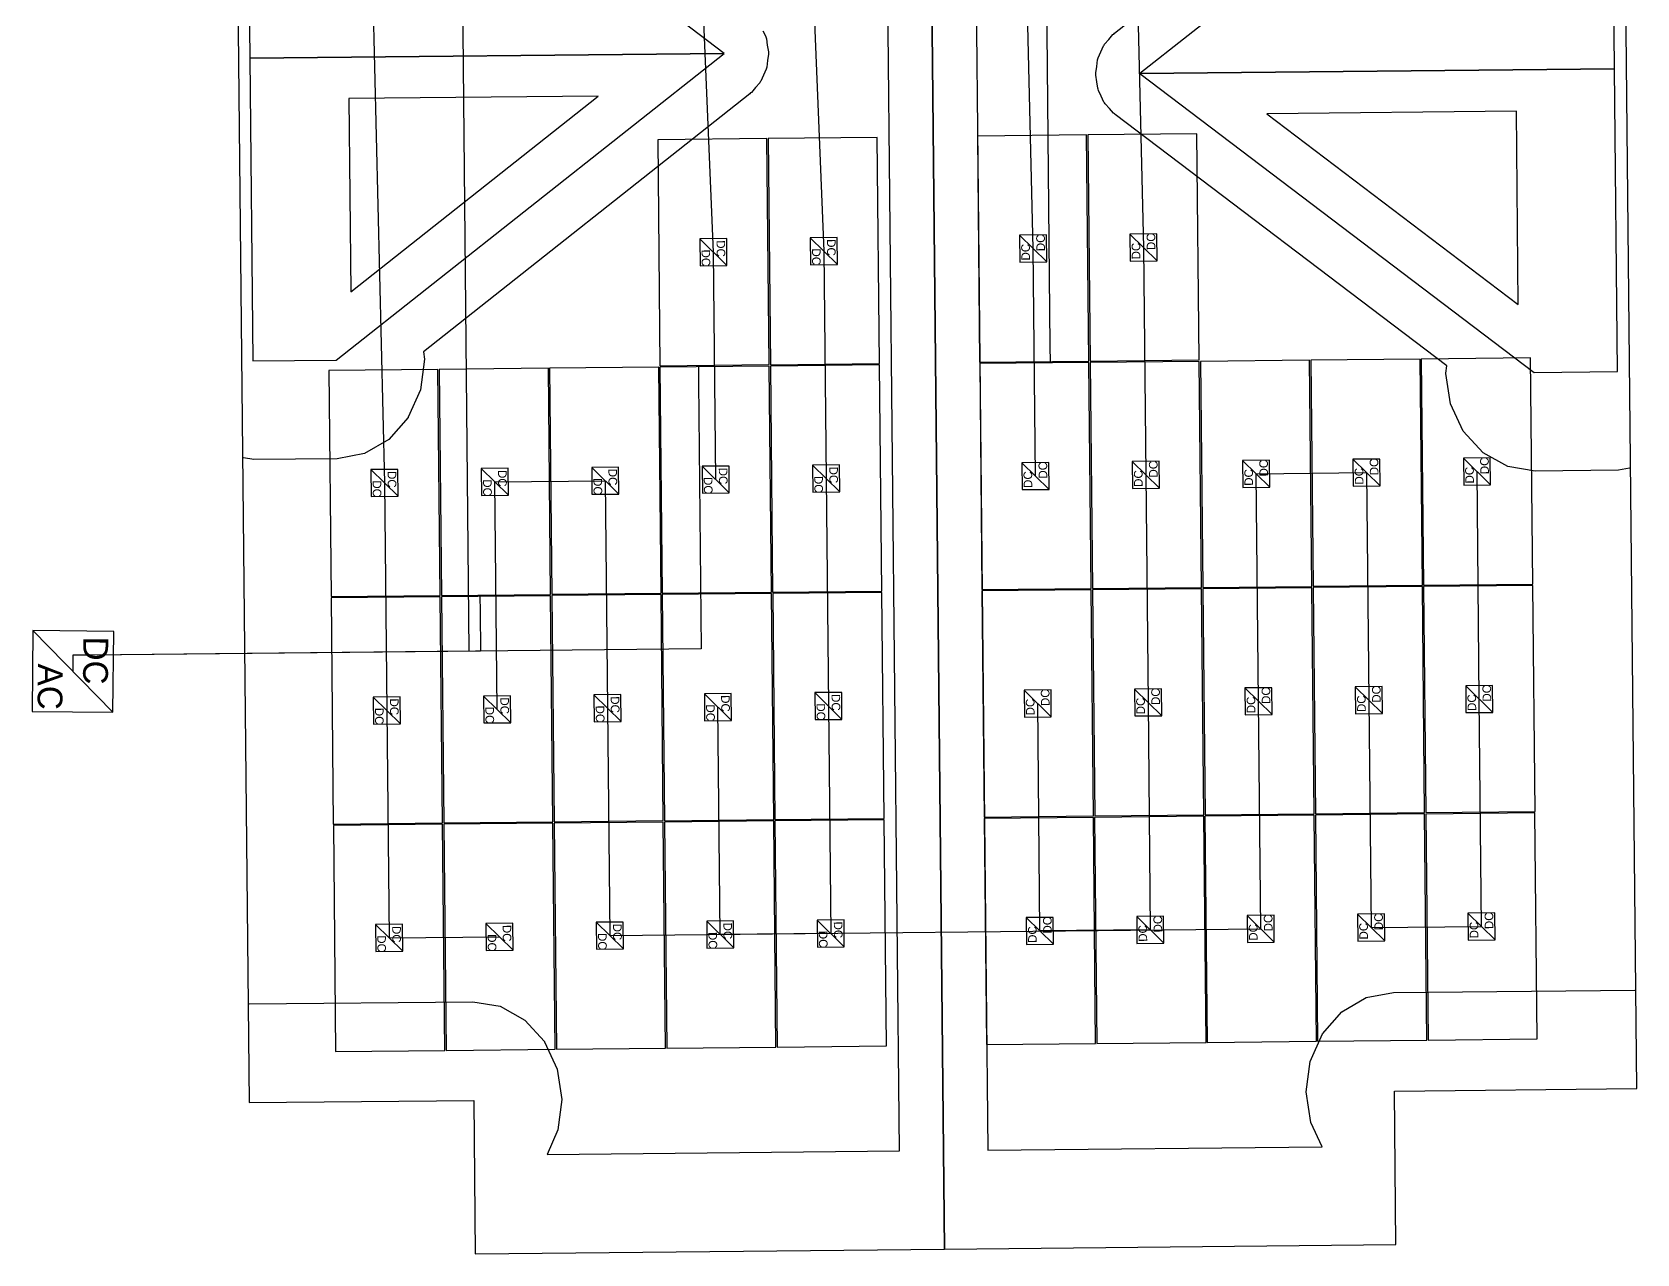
# Model space of a CAD drawing. Header units: feet. Extents: x -20.1 to 34.7, y -46.3 to 37.6.
# Drawn here: x -20.1 to 28.76, y -46.3 to -9.1 of the extents above; entities that cross this region are included whole.
import ezdxf

# ---------------------------------------------------------------- set-up
doc = ezdxf.new("R2010")
doc.units = ezdxf.units.FT
for name, color, linetype in [('Buildings', 7, 'CONTINUOUS'), ('Connections', 7, 'CONTINUOUS'), ('Inverters', 7, 'CONTINUOUS'), ('Modules', 7, 'CONTINUOUS'), ('Setbacks', 7, 'CONTINUOUS'), ('Strings', 7, 'CONTINUOUS')]:
    doc.layers.add(name, color=color, linetype=linetype)

msp = doc.modelspace()

# ---------------------------------------------------------------- linework, layer by layer
at = {"layer": 'Buildings', "color": 252}
for p, q in [((-14.286, 37.189), (-13.493, -41.69)), ((28.758, -41.265), (27.965, 37.613)), ((7.679, -46.153), (7.026, 18.836)), ((7.026, 18.836), (7.679, -46.153)), ((-13.564, -0.677), (-13.472, -9.894)), ((0.977, -9.749), (-11.021, -0.652)), ((25.442, -1.029), (13.63, -10.365)), ((28.078, -10.22), (27.986, -1.003)), ((-13.472, -9.894), (0.977, -9.749)), ((0.977, -9.749), (-13.472, -9.894)), ((-10.836, -19.085), (0.977, -9.749)), ((-13.472, -9.894), (-13.379, -19.111)), ((28.078, -10.22), (13.63, -10.365)), ((13.63, -10.365), (28.078, -10.22)), ((28.171, -19.436), (28.078, -10.22)), ((13.63, -10.365), (25.628, -19.462)), ((-13.379, -19.111), (-10.836, -19.085)), ((25.628, -19.462), (28.171, -19.436)), ((21.376, -41.339), (28.758, -41.265)), ((21.423, -46.014), (21.376, -41.339)), ((-13.493, -41.69), (-6.652, -41.621)), ((-6.652, -41.621), (-6.605, -46.296)), ((-6.605, -46.296), (7.679, -46.153)), ((7.679, -46.153), (21.423, -46.014))]:
    msp.add_line(p, q, dxfattribs=at)
at = {"layer": 'Connections', "color": 91}
for p, q in [((10.899, -18.655), (10.414, 29.648)), ((-7.13, 5.233), (-6.797, -27.951)), ((10.904, -19.147), (10.899, -18.655)), ((0.679, -19.262), (0.187, -19.267)), ((0.187, -19.267), (0.192, -19.759)), ((10.412, -19.152), (10.904, -19.147)), ((0.192, -19.759), (0.274, -27.88)), ((-5.973, -26.256), (-6.465, -26.261)), ((-6.465, -26.261), (-6.46, -26.753)), ((-6.46, -26.753), (-6.448, -27.947)), ((-18.366, -28.067), (-18.859, -28.072)), ((-18.366, -28.067), (-18.859, -28.072)), ((-18.366, -28.067), (-18.859, -28.072)), ((-18.859, -28.072), (-18.854, -28.564)), ((-18.859, -28.072), (-18.854, -28.564)), ((-18.859, -28.072), (-18.854, -28.564)), ((0.274, -27.88), (-18.366, -28.067)), ((-6.448, -27.947), (-18.366, -28.067)), ((-6.797, -27.951), (-18.366, -28.067))]:
    msp.add_line(p, q, dxfattribs=at)
at = {"layer": 'Inverters'}
for p, q in [((-20.071, -27.321), (-20.096, -29.782)), ((-17.611, -27.346), (-20.071, -27.321)), ((-20.071, -27.321), (-17.636, -29.807)), ((-17.636, -29.807), (-17.611, -27.346)), ((-20.096, -29.782), (-17.636, -29.807))]:
    msp.add_line(p, q, dxfattribs=at)
at = {"layer": 'Modules', "color": 254}
for p, q in [((15.365, -12.199), (12.042, -12.232)), ((15.434, -19.082), (15.365, -12.199)), ((2.271, -12.341), (-1.052, -12.375)), ((-1.052, -12.375), (-0.983, -19.258)), ((2.341, -19.224), (2.271, -12.341)), ((5.632, -12.308), (2.309, -12.342)), ((2.309, -12.342), (2.378, -19.225)), ((5.701, -19.191), (5.632, -12.308)), ((12.004, -12.232), (8.681, -12.265)), ((8.681, -12.265), (8.75, -19.148)), ((12.073, -19.115), (12.004, -12.232)), ((12.042, -12.232), (12.111, -19.115)), ((1.05, -15.385), (0.23, -15.394)), ((0.23, -15.394), (0.238, -16.214)), ((0.23, -15.394), (1.058, -16.205)), ((1.058, -16.205), (1.05, -15.385)), ((4.411, -15.352), (3.591, -15.361)), ((3.591, -15.361), (3.599, -16.181)), ((3.591, -15.361), (4.419, -16.173)), ((4.419, -16.173), (4.411, -15.352)), ((10.783, -15.276), (9.963, -15.284)), ((9.963, -15.284), (9.971, -16.104)), ((10.791, -16.096), (9.963, -15.284)), ((10.791, -16.096), (10.783, -15.276)), ((14.144, -15.243), (13.324, -15.251)), ((13.324, -15.251), (13.332, -16.071)), ((14.152, -16.063), (13.324, -15.251)), ((14.152, -16.063), (14.144, -15.243)), ((9.971, -16.104), (10.791, -16.096)), ((13.332, -16.071), (14.152, -16.063)), ((0.238, -16.214), (1.058, -16.205)), ((3.599, -16.181), (4.419, -16.173)), ((25.518, -19.021), (22.194, -19.055)), ((25.587, -25.904), (25.518, -19.021)), ((-7.741, -19.368), (-11.065, -19.402)), ((-11.065, -19.402), (-10.996, -26.284)), ((-7.672, -26.251), (-7.741, -19.368)), ((-4.38, -19.335), (-7.704, -19.369)), ((-7.704, -19.369), (-7.635, -26.252)), ((-4.311, -26.218), (-4.38, -19.335)), ((-1.02, -19.299), (-4.343, -19.332)), ((-4.343, -19.332), (-4.274, -26.215)), ((-0.95, -26.182), (-1.02, -19.299)), ((-0.983, -19.258), (2.341, -19.224)), ((2.341, -19.266), (-0.982, -19.299)), ((-0.982, -19.299), (-0.913, -26.182)), ((2.411, -26.149), (2.341, -19.266)), ((2.378, -19.225), (5.701, -19.191)), ((5.702, -19.233), (2.379, -19.266)), ((2.379, -19.266), (2.448, -26.149)), ((5.771, -26.116), (5.702, -19.233)), ((8.75, -19.148), (12.073, -19.115)), ((12.074, -19.156), (8.751, -19.19)), ((8.751, -19.19), (8.82, -26.073)), ((12.143, -26.039), (12.074, -19.156)), ((12.111, -19.115), (15.434, -19.082)), ((15.435, -19.124), (12.112, -19.157)), ((12.112, -19.157), (12.181, -26.04)), ((15.504, -26.006), (15.435, -19.124)), ((18.796, -19.091), (15.472, -19.124)), ((15.472, -19.124), (15.542, -26.007)), ((18.865, -25.973), (18.796, -19.091)), ((22.157, -19.054), (18.833, -19.088)), ((18.833, -19.088), (18.902, -25.97)), ((22.226, -25.937), (22.157, -19.054)), ((22.194, -19.055), (22.263, -25.938)), ((-8.963, -22.412), (-9.783, -22.42)), ((-9.783, -22.42), (-9.774, -23.241)), ((-9.783, -22.42), (-8.954, -23.232)), ((-8.954, -23.232), (-8.963, -22.412)), ((-5.602, -22.379), (-6.422, -22.388)), ((-6.422, -22.388), (-6.414, -23.208)), ((-6.422, -22.388), (-5.593, -23.199)), ((-5.593, -23.199), (-5.602, -22.379)), ((-2.241, -22.343), (-3.061, -22.351)), ((-3.061, -22.351), (-3.053, -23.171)), ((-3.061, -22.351), (-2.233, -23.163)), ((-2.233, -23.163), (-2.241, -22.343)), ((1.12, -22.31), (0.3, -22.318)), ((0.3, -22.318), (0.308, -23.138)), ((0.3, -22.318), (1.128, -23.13)), ((1.128, -23.13), (1.12, -22.31)), ((4.481, -22.277), (3.661, -22.285)), ((3.661, -22.285), (3.669, -23.105)), ((3.661, -22.285), (4.489, -23.097)), ((4.489, -23.097), (4.481, -22.277)), ((10.853, -22.2), (10.033, -22.209)), ((10.033, -22.209), (10.041, -23.029)), ((10.861, -23.02), (10.033, -22.209)), ((10.861, -23.02), (10.853, -22.2)), ((14.214, -22.167), (13.394, -22.176)), ((13.394, -22.176), (13.402, -22.996)), ((14.222, -22.988), (13.394, -22.176)), ((14.222, -22.988), (14.214, -22.167)), ((17.575, -22.135), (16.755, -22.143)), ((16.755, -22.143), (16.763, -22.963)), ((17.583, -22.955), (16.755, -22.143)), ((17.583, -22.955), (17.575, -22.135)), ((20.936, -22.098), (20.115, -22.106)), ((20.115, -22.106), (20.124, -22.926)), ((20.944, -22.918), (20.115, -22.106)), ((20.944, -22.918), (20.936, -22.098)), ((24.296, -22.065), (23.476, -22.073)), ((23.476, -22.073), (23.485, -22.894)), ((24.305, -22.885), (23.476, -22.073)), ((24.305, -22.885), (24.296, -22.065)), ((16.763, -22.963), (17.583, -22.955)), ((20.124, -22.926), (20.944, -22.918)), ((23.485, -22.894), (24.305, -22.885)), ((-9.774, -23.241), (-8.954, -23.232)), ((-6.414, -23.208), (-5.593, -23.199)), ((-3.053, -23.171), (-2.233, -23.163)), ((0.308, -23.138), (1.128, -23.13)), ((3.669, -23.105), (4.489, -23.097)), ((10.041, -23.029), (10.861, -23.02)), ((13.402, -22.996), (14.222, -22.988)), ((-10.996, -26.284), (-7.672, -26.251)), ((-7.671, -26.293), (-10.995, -26.326)), ((-10.995, -26.326), (-10.926, -33.209)), ((-7.602, -33.176), (-7.671, -26.293)), ((-7.635, -26.252), (-4.311, -26.218)), ((-4.31, -26.26), (-7.634, -26.293)), ((-7.634, -26.293), (-7.565, -33.176)), ((-4.241, -33.143), (-4.31, -26.26)), ((-4.274, -26.215), (-0.95, -26.182)), ((-0.95, -26.223), (-4.273, -26.257)), ((-4.273, -26.257), (-4.204, -33.14)), ((-0.88, -33.106), (-0.95, -26.223)), ((-0.913, -26.182), (2.411, -26.149)), ((2.411, -26.191), (-0.912, -26.224)), ((-0.912, -26.224), (-0.843, -33.107)), ((2.48, -33.073), (2.411, -26.191)), ((2.448, -26.149), (5.771, -26.116)), ((5.772, -26.158), (2.449, -26.191)), ((2.449, -26.191), (2.518, -33.074)), ((5.841, -33.041), (5.772, -26.158)), ((8.82, -26.073), (12.143, -26.039)), ((12.144, -26.081), (8.821, -26.114)), ((8.821, -26.114), (8.89, -32.997)), ((12.213, -32.964), (12.144, -26.081)), ((12.181, -26.04), (15.504, -26.006)), ((15.505, -26.048), (12.181, -26.082)), ((12.181, -26.082), (12.251, -32.964)), ((15.574, -32.931), (15.505, -26.048)), ((15.542, -26.007), (18.865, -25.973)), ((18.866, -26.015), (15.542, -26.049)), ((15.542, -26.049), (15.612, -32.932)), ((18.935, -32.898), (18.866, -26.015)), ((18.902, -25.97), (22.226, -25.937)), ((22.227, -25.979), (18.903, -26.012)), ((18.903, -26.012), (18.972, -32.895)), ((22.296, -32.862), (22.227, -25.979)), ((22.263, -25.938), (25.587, -25.904)), ((25.588, -25.946), (22.264, -25.979)), ((22.264, -25.979), (22.333, -32.862)), ((25.657, -32.829), (25.588, -25.946)), ((-5.532, -29.304), (-6.352, -29.312)), ((-6.352, -29.312), (-6.344, -30.132)), ((-6.352, -29.312), (-5.523, -30.124)), ((-5.523, -30.124), (-5.532, -29.304)), ((-2.171, -29.267), (-2.991, -29.276)), ((-2.991, -29.276), (-2.983, -30.096)), ((-2.991, -29.276), (-2.163, -30.088)), ((-2.163, -30.088), (-2.171, -29.267)), ((1.19, -29.234), (0.37, -29.243)), ((0.37, -29.243), (0.378, -30.063)), ((0.37, -29.243), (1.198, -30.055)), ((1.198, -30.055), (1.19, -29.234)), ((4.551, -29.202), (3.731, -29.21)), ((3.731, -29.21), (3.739, -30.03)), ((3.731, -29.21), (4.559, -30.022)), ((4.559, -30.022), (4.551, -29.202)), ((10.923, -29.125), (10.103, -29.133)), ((10.103, -29.133), (10.111, -29.953)), ((10.931, -29.945), (10.103, -29.133)), ((10.931, -29.945), (10.923, -29.125)), ((14.284, -29.092), (13.464, -29.1)), ((13.464, -29.1), (13.472, -29.92)), ((14.292, -29.912), (13.464, -29.1)), ((14.292, -29.912), (14.284, -29.092)), ((17.645, -29.059), (16.825, -29.067)), ((16.825, -29.067), (16.833, -29.888)), ((17.653, -29.879), (16.825, -29.067)), ((17.653, -29.879), (17.645, -29.059)), ((21.006, -29.023), (20.185, -29.031)), ((20.185, -29.031), (20.194, -29.851)), ((21.014, -29.843), (20.185, -29.031)), ((21.014, -29.843), (21.006, -29.023)), ((24.366, -28.99), (23.546, -28.998)), ((23.546, -28.998), (23.555, -29.818)), ((24.375, -29.81), (23.546, -28.998)), ((24.375, -29.81), (24.366, -28.99)), ((-8.893, -29.337), (-9.713, -29.345)), ((-9.713, -29.345), (-9.704, -30.165)), ((-9.713, -29.345), (-8.884, -30.157)), ((-8.884, -30.157), (-8.893, -29.337)), ((-9.704, -30.165), (-8.884, -30.157)), ((-6.344, -30.132), (-5.523, -30.124)), ((-2.983, -30.096), (-2.163, -30.088)), ((0.378, -30.063), (1.198, -30.055)), ((3.739, -30.03), (4.559, -30.022)), ((10.111, -29.953), (10.931, -29.945)), ((13.472, -29.92), (14.292, -29.912)), ((16.833, -29.888), (17.653, -29.879)), ((20.194, -29.851), (21.014, -29.843)), ((23.555, -29.818), (24.375, -29.81)), ((-10.926, -33.209), (-7.602, -33.176)), ((-7.601, -33.217), (-10.925, -33.251)), ((-7.532, -40.1), (-7.601, -33.217)), ((-7.565, -33.176), (-4.241, -33.143)), ((-4.24, -33.185), (-7.564, -33.218)), ((-7.564, -33.218), (-7.495, -40.101)), ((-4.171, -40.067), (-4.24, -33.185)), ((-4.204, -33.14), (-0.88, -33.106)), ((-0.88, -33.148), (-4.203, -33.181)), ((-4.203, -33.181), (-4.134, -40.064)), ((-0.81, -40.031), (-0.88, -33.148)), ((-0.843, -33.107), (2.48, -33.073)), ((2.481, -33.115), (-0.842, -33.149)), ((-0.842, -33.149), (-0.773, -40.031)), ((2.55, -39.998), (2.481, -33.115)), ((2.518, -33.074), (5.841, -33.041)), ((5.842, -33.082), (2.519, -33.116)), ((2.519, -33.116), (2.588, -39.999)), ((5.911, -39.965), (5.842, -33.082)), ((12.211, -33.006), (8.888, -33.039)), ((8.888, -33.039), (8.957, -39.922)), ((8.89, -32.997), (12.213, -32.964)), ((12.28, -39.888), (12.211, -33.006)), ((15.572, -32.973), (12.249, -33.006)), ((12.249, -33.006), (12.318, -39.889)), ((12.251, -32.964), (15.574, -32.931)), ((15.641, -39.856), (15.572, -32.973)), ((18.933, -32.94), (15.609, -32.973)), ((15.609, -32.973), (15.679, -39.856)), ((15.612, -32.932), (18.935, -32.898)), ((19.002, -39.823), (18.933, -32.94)), ((22.294, -32.903), (18.97, -32.937)), ((18.97, -32.937), (19.039, -39.82)), ((18.972, -32.895), (22.296, -32.862)), ((22.363, -39.786), (22.294, -32.903)), ((25.655, -32.87), (22.331, -32.904)), ((22.331, -32.904), (22.4, -39.787)), ((22.333, -32.862), (25.657, -32.829)), ((25.724, -39.753), (25.655, -32.87)), ((-10.925, -33.251), (-10.856, -40.134)), ((4.621, -36.126), (3.801, -36.134)), ((3.801, -36.134), (3.809, -36.955)), ((3.801, -36.134), (4.629, -36.946)), ((4.629, -36.946), (4.621, -36.126)), ((10.99, -36.05), (10.17, -36.058)), ((10.17, -36.058), (10.178, -36.878)), ((10.998, -36.87), (10.17, -36.058)), ((10.998, -36.87), (10.99, -36.05)), ((14.351, -36.017), (13.531, -36.025)), ((13.531, -36.025), (13.539, -36.845)), ((14.359, -36.837), (13.531, -36.025)), ((14.359, -36.837), (14.351, -36.017)), ((17.712, -35.984), (16.892, -35.992)), ((16.892, -35.992), (16.9, -36.812)), ((17.72, -36.804), (16.892, -35.992)), ((17.72, -36.804), (17.712, -35.984)), ((21.073, -35.947), (20.252, -35.955)), ((20.252, -35.955), (20.261, -36.776)), ((21.081, -36.767), (20.252, -35.955)), ((21.081, -36.767), (21.073, -35.947)), ((24.433, -35.914), (23.613, -35.923)), ((23.613, -35.923), (23.622, -36.743)), ((24.442, -36.735), (23.613, -35.923)), ((24.442, -36.735), (24.433, -35.914)), ((-8.823, -36.261), (-9.643, -36.27)), ((-9.643, -36.27), (-9.635, -37.09)), ((-9.643, -36.27), (-8.814, -37.081)), ((-8.814, -37.081), (-8.823, -36.261)), ((-5.462, -36.228), (-6.282, -36.237)), ((-6.282, -36.237), (-6.274, -37.057)), ((-6.282, -36.237), (-5.453, -37.049)), ((-5.453, -37.049), (-5.462, -36.228)), ((-2.101, -36.192), (-2.921, -36.2)), ((-2.921, -36.2), (-2.913, -37.02)), ((-2.921, -36.2), (-2.093, -37.012)), ((-2.093, -37.012), (-2.101, -36.192)), ((1.26, -36.159), (0.44, -36.167)), ((0.44, -36.167), (0.448, -36.987)), ((0.44, -36.167), (1.268, -36.979)), ((1.268, -36.979), (1.26, -36.159)), ((-9.635, -37.09), (-8.814, -37.081)), ((-6.274, -37.057), (-5.453, -37.049)), ((-2.913, -37.02), (-2.093, -37.012)), ((0.448, -36.987), (1.268, -36.979)), ((3.809, -36.955), (4.629, -36.946)), ((10.178, -36.878), (10.998, -36.87)), ((13.539, -36.845), (14.359, -36.837)), ((16.9, -36.812), (17.72, -36.804)), ((20.261, -36.776), (21.081, -36.767)), ((23.622, -36.743), (24.442, -36.735)), ((-4.134, -40.064), (-0.81, -40.031)), ((-0.773, -40.031), (2.55, -39.998)), ((2.588, -39.999), (5.911, -39.965)), ((8.957, -39.922), (12.28, -39.888)), ((12.318, -39.889), (15.641, -39.856)), ((15.679, -39.856), (19.002, -39.823)), ((19.039, -39.82), (22.363, -39.786)), ((22.4, -39.787), (25.724, -39.753)), ((-10.856, -40.134), (-7.532, -40.1)), ((-7.495, -40.101), (-4.171, -40.067))]:
    msp.add_line(p, q, dxfattribs=at)
at = {"layer": 'Setbacks', "color": 2}
for p, q in [((6.305, -43.163), (5.712, 15.826)), ((8.401, 15.839), (8.994, -43.136)), ((12.852, -9.137), (22.791, -1.281)), ((2.153, -9.063), (2.24, -9.239)), ((2.24, -9.239), (2.241, -9.24)), ((2.241, -9.24), (2.246, -9.273)), ((2.246, -9.273), (2.26, -9.304)), ((12.68, -9.324), (12.803, -9.178)), ((12.803, -9.178), (12.803, -9.177)), ((12.803, -9.177), (12.804, -9.177)), ((12.804, -9.177), (12.83, -9.161)), ((12.83, -9.161), (12.852, -9.137)), ((12.852, -9.137), (12.852, -9.137)), ((2.26, -9.304), (2.26, -9.305)), ((2.26, -9.305), (2.286, -9.503)), ((2.286, -9.503), (2.32, -9.7)), ((2.321, -9.77), (2.291, -9.968)), ((2.32, -9.701), (2.317, -9.735)), ((2.317, -9.735), (2.321, -9.769)), ((2.32, -9.7), (2.32, -9.701)), ((2.321, -9.769), (2.321, -9.77)), ((12.356, -9.88), (12.44, -9.703)), ((12.44, -9.703), (12.516, -9.521)), ((12.516, -9.52), (12.537, -9.495)), ((12.516, -9.521), (12.516, -9.52)), ((12.516, -9.52), (12.516, -9.52)), ((12.537, -9.495), (12.551, -9.465)), ((12.551, -9.465), (12.552, -9.464)), ((12.551, -9.465), (12.551, -9.465)), ((12.552, -9.464), (12.68, -9.324)), ((2.25, -10.233), (2.167, -10.411)), ((2.251, -10.232), (2.25, -10.233)), ((2.256, -10.199), (2.251, -10.232)), ((2.269, -10.168), (2.256, -10.199)), ((2.291, -9.968), (2.269, -10.167)), ((2.269, -10.167), (2.269, -10.168)), ((12.286, -10.344), (12.316, -10.146)), ((12.316, -10.146), (12.338, -9.947)), ((12.338, -9.946), (12.351, -9.915)), ((12.338, -9.947), (12.338, -9.946)), ((12.351, -9.915), (12.356, -9.881)), ((12.356, -9.881), (12.356, -9.88)), ((2.055, -10.649), (1.927, -10.789)), ((2.07, -10.618), (2.055, -10.648)), ((2.055, -10.648), (2.055, -10.649)), ((2.055, -10.649), (2.055, -10.649)), ((2.09, -10.593), (2.07, -10.618)), ((2.091, -10.593), (2.09, -10.593)), ((2.167, -10.411), (2.091, -10.593)), ((2.091, -10.593), (2.091, -10.593)), ((12.29, -10.378), (12.286, -10.344)), ((12.286, -10.344), (12.286, -10.344)), ((12.286, -10.412), (12.29, -10.378)), ((12.286, -10.413), (12.286, -10.412)), ((12.321, -10.61), (12.286, -10.413)), ((12.347, -10.809), (12.321, -10.61)), ((-2.86, -11.05), (-10.456, -11.126)), ((-10.456, -11.126), (-10.397, -17.007)), ((-10.397, -17.007), (-2.86, -11.05)), ((1.754, -10.977), (-8.184, -18.832)), ((1.755, -10.977), (1.754, -10.977)), ((1.777, -10.953), (1.755, -10.977)), ((1.803, -10.936), (1.777, -10.953)), ((1.804, -10.936), (1.803, -10.936)), ((1.927, -10.789), (1.804, -10.936)), ((1.804, -10.936), (1.804, -10.936)), ((12.347, -10.81), (12.347, -10.809)), ((12.36, -10.84), (12.347, -10.81)), ((12.366, -10.874), (12.36, -10.84)), ((12.366, -10.875), (12.366, -10.874)), ((12.453, -11.051), (12.366, -10.875)), ((12.533, -11.231), (12.453, -11.051)), ((12.533, -11.232), (12.533, -11.231)), ((12.533, -11.231), (12.533, -11.231)), ((12.555, -11.256), (12.533, -11.232)), ((12.57, -11.286), (12.555, -11.256)), ((12.57, -11.287), (12.57, -11.286)), ((12.57, -11.286), (12.57, -11.286)), ((12.701, -11.424), (12.57, -11.287)), ((12.827, -11.568), (12.701, -11.424)), ((12.827, -11.569), (12.827, -11.568)), ((12.828, -11.569), (12.827, -11.569)), ((12.855, -11.585), (12.828, -11.569)), ((12.877, -11.608), (12.855, -11.585)), ((22.972, -19.262), (12.877, -11.608)), ((12.877, -11.608), (12.877, -11.608)), ((25.088, -11.512), (17.492, -11.589)), ((17.492, -11.589), (25.147, -17.393)), ((25.147, -17.393), (25.088, -11.512)), ((-8.184, -18.832), (-8.15, -19.058)), ((-8.15, -19.058), (-8.272, -19.987)), ((-8.15, -19.058), (-8.15, -19.058)), ((22.942, -19.488), (22.972, -19.262)), ((22.942, -19.489), (22.942, -19.488)), ((23.083, -20.415), (22.942, -19.489)), ((-8.272, -19.988), (-8.645, -20.828)), ((-8.272, -19.987), (-8.272, -19.988)), ((23.083, -20.416), (23.083, -20.415)), ((23.472, -21.248), (23.083, -20.416)), ((-8.645, -20.829), (-9.232, -21.498)), ((-8.645, -20.828), (-8.645, -20.828)), ((-8.645, -20.828), (-8.645, -20.829)), ((23.472, -21.249), (23.472, -21.248)), ((23.473, -21.249), (23.472, -21.249)), ((24.073, -21.907), (23.473, -21.249)), ((-9.977, -21.933), (-10.805, -22.088)), ((-9.976, -21.932), (-9.977, -21.933)), ((-9.977, -21.933), (-9.977, -21.933)), ((-9.233, -21.499), (-9.976, -21.932)), ((-9.232, -21.499), (-9.233, -21.499)), ((-9.232, -21.498), (-9.232, -21.499)), ((24.074, -21.907), (24.073, -21.907)), ((24.073, -21.907), (24.073, -21.907)), ((24.826, -22.326), (24.074, -21.907)), ((-13.349, -22.114), (-13.658, -22.062)), ((-10.805, -22.088), (-13.349, -22.114)), ((-13.349, -22.114), (-13.349, -22.114)), ((-10.805, -22.088), (-10.805, -22.088)), ((24.827, -22.326), (24.826, -22.326)), ((24.826, -22.326), (24.826, -22.326)), ((25.657, -22.465), (24.827, -22.326)), ((25.658, -22.465), (25.657, -22.465)), ((28.201, -22.439), (25.658, -22.465)), ((28.202, -22.439), (28.201, -22.439)), ((28.535, -22.377), (28.202, -22.439)), ((19.773, -38.926), (20.517, -38.492)), ((20.517, -38.492), (20.517, -38.492)), ((20.517, -38.492), (20.518, -38.492)), ((20.518, -38.492), (21.345, -38.336)), ((21.345, -38.336), (21.346, -38.336)), ((21.346, -38.336), (28.695, -38.262)), ((-13.491, -38.686), (-6.683, -38.618)), ((-6.683, -38.618), (-6.682, -38.618)), ((-6.682, -38.618), (-5.852, -38.757)), ((-5.852, -38.757), (-5.851, -38.757)), ((-5.851, -38.757), (-5.851, -38.757)), ((-5.851, -38.757), (-5.099, -39.176)), ((19.186, -39.596), (19.773, -38.926)), ((19.773, -38.926), (19.773, -38.926)), ((19.773, -38.926), (19.773, -38.926)), ((-5.099, -39.176), (-5.098, -39.176)), ((-5.098, -39.176), (-5.098, -39.176)), ((-5.098, -39.176), (-4.498, -39.834)), ((-4.498, -39.834), (-4.497, -39.834)), ((-4.497, -39.834), (-4.497, -39.835)), ((-4.497, -39.835), (-4.108, -40.667)), ((18.813, -40.437), (19.185, -39.597)), ((19.185, -39.597), (19.186, -39.596)), ((19.186, -39.596), (19.186, -39.596)), ((18.691, -41.366), (18.813, -40.438)), ((18.813, -40.438), (18.813, -40.437)), ((-4.108, -40.667), (-4.107, -40.668)), ((-4.107, -40.668), (-3.967, -41.594)), ((18.691, -41.367), (18.691, -41.366)), ((18.831, -42.293), (18.691, -41.367)), ((-3.967, -41.595), (-4.089, -42.523)), ((-3.967, -41.594), (-3.967, -41.595)), ((19.178, -43.034), (18.831, -42.293)), ((18.831, -42.293), (18.831, -42.293)), ((-4.089, -42.524), (-4.42, -43.271)), ((-4.089, -42.523), (-4.089, -42.524)), ((-4.42, -43.271), (6.305, -43.163)), ((8.994, -43.136), (19.178, -43.034))]:
    msp.add_line(p, q, dxfattribs=at)
at = {"layer": 'Strings', "color": 11}
for p, q in [((-9.969, 2.235), (-9.368, -22.826)), ((0.644, -15.799), (0.184, -4.587)), ((3.545, -4.554), (4.005, -15.767)), ((10.377, -15.69), (10.109, -4.478)), ((13.47, -4.441), (13.738, -15.657)), ((0.714, -22.724), (0.644, -15.799)), ((4.005, -15.767), (4.075, -22.691)), ((10.447, -22.615), (10.377, -15.69)), ((13.738, -15.657), (13.808, -22.582)), ((-9.368, -22.826), (-9.299, -29.751)), ((-6.008, -22.793), (-2.647, -22.757)), ((-5.938, -29.718), (-6.008, -22.793)), ((-2.647, -22.757), (-2.577, -29.682)), ((4.075, -22.691), (4.145, -29.616)), ((13.808, -22.582), (13.878, -29.506)), ((17.169, -22.549), (20.53, -22.512)), ((17.239, -29.473), (17.169, -22.549)), ((20.53, -22.512), (20.6, -29.437)), ((23.96, -29.404), (23.891, -22.479)), ((-9.299, -29.751), (-9.229, -36.676)), ((-2.577, -29.682), (-2.507, -36.606)), ((0.854, -36.573), (0.784, -29.649)), ((4.145, -29.616), (4.215, -36.54)), ((10.584, -36.464), (10.517, -29.539)), ((13.878, -29.506), (13.945, -36.431)), ((17.306, -36.398), (17.239, -29.473)), ((20.6, -29.437), (20.667, -36.361)), ((24.028, -36.329), (23.96, -29.404)), ((-2.507, -36.606), (17.306, -36.398)), ((4.215, -36.54), (0.854, -36.573)), ((13.945, -36.431), (10.584, -36.464)), ((20.667, -36.361), (24.028, -36.329)), ((-9.229, -36.676), (-5.868, -36.643))]:
    msp.add_line(p, q, dxfattribs=at)

# ---------------------------------------------------------------- texts
at = {"layer": 'Inverters'}
for s, p in [('DC', (-18.531, -27.501)), ('AC', (-19.917, -28.324))]:
    msp.add_text(s, height=0.7546, rotation=-90.5759, dxfattribs=at).set_placement(p)
at = {"layer": 'Modules'}
for rotation, p in [(-89.4241, (0.739, -15.438)), (-89.4241, (4.1, -15.405)), (90.5759, (10.282, -16.052)), (90.5759, (10.739, -15.768)), (90.5759, (13.643, -16.019)), (90.5759, (14.1, -15.735)), (-89.4241, (0.282, -15.721)), (-89.4241, (3.643, -15.688)), (-89.4241, (-5.913, -22.432)), (-89.4241, (-2.552, -22.395)), (-89.4241, (0.809, -22.362)), (-89.4241, (4.17, -22.329)), (90.5759, (10.809, -22.693)), (90.5759, (13.713, -22.944)), (90.5759, (14.17, -22.66)), (90.5759, (17.074, -22.911)), (90.5759, (17.53, -22.627)), (90.5759, (20.435, -22.874)), (90.5759, (20.891, -22.591)), (90.5759, (23.796, -22.841)), (90.5759, (24.252, -22.558)), (-89.4241, (-9.73, -22.748)), (-89.4241, (-9.274, -22.464)), (-89.4241, (-6.369, -22.715)), (-89.4241, (-3.008, -22.679)), (-89.4241, (0.352, -22.646)), (-89.4241, (3.713, -22.613)), (90.5759, (10.352, -22.976)), (-89.4241, (4.24, -29.254)), (90.5759, (10.879, -29.617)), (90.5759, (14.24, -29.585)), (90.5759, (17.6, -29.552)), (90.5759, (20.505, -29.799)), (90.5759, (20.961, -29.515)), (90.5759, (23.866, -29.766)), (90.5759, (24.322, -29.482)), (-89.4241, (-9.66, -29.673)), (-89.4241, (-9.204, -29.389)), (-89.4241, (-6.299, -29.64)), (-89.4241, (-5.843, -29.356)), (-89.4241, (-2.938, -29.603)), (-89.4241, (-2.482, -29.32)), (-89.4241, (0.422, -29.57)), (-89.4241, (0.879, -29.287)), (-89.4241, (3.783, -29.537)), (90.5759, (10.422, -29.901)), (90.5759, (13.783, -29.868)), (90.5759, (17.144, -29.835)), (90.5759, (10.946, -36.542)), (90.5759, (14.307, -36.509)), (90.5759, (17.667, -36.476)), (90.5759, (21.028, -36.44)), (90.5759, (24.389, -36.407)), (-89.4241, (-9.59, -36.597)), (-89.4241, (-9.134, -36.314)), (-89.4241, (-6.229, -36.564)), (-89.4241, (-5.773, -36.281)), (-89.4241, (-2.869, -36.528)), (-89.4241, (-2.412, -36.244)), (-89.4241, (0.492, -36.495)), (-89.4241, (0.949, -36.211)), (-89.4241, (3.853, -36.462)), (-89.4241, (4.31, -36.179)), (90.5759, (10.489, -36.826)), (90.5759, (13.85, -36.793)), (90.5759, (17.211, -36.76)), (90.5759, (20.572, -36.723)), (90.5759, (23.933, -36.69))]:
    msp.add_text('DC', height=0.2625, rotation=rotation, dxfattribs=at).set_placement(p)

doc.saveas('drawing.dxf')
